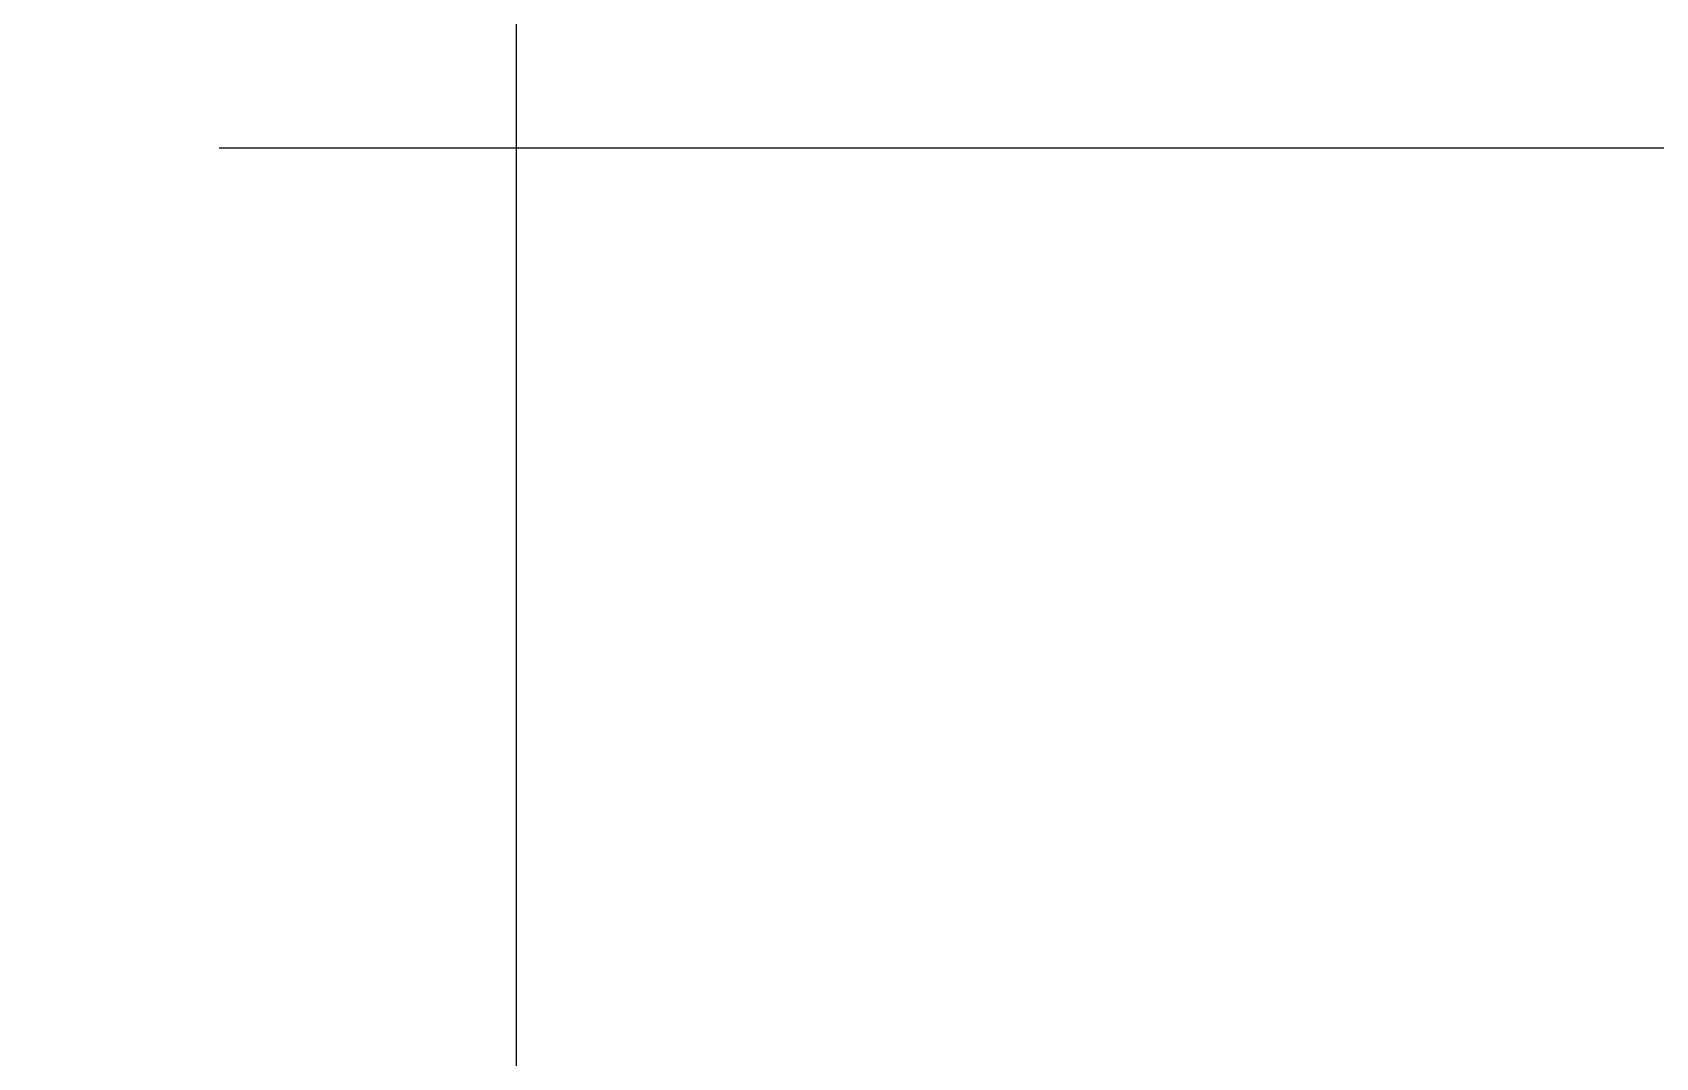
# Model space of a CAD drawing. Header units: inches. Extents: x 0 to 1813292486, y 0 to 3473589894.
# Drawn here: x 600633857 to 600634960, y 3473200600 to 3473201296 of the extents above; entities that cross this region are included whole.
import ezdxf

# ---------------------------------------------------------------- set-up
doc = ezdxf.new("R2010")
doc.units = ezdxf.units.IN
doc.header["$LTSCALE"] = 1000
doc.header["$MEASUREMENT"] = 0
doc.linetypes.add('AX-MALL-GIRD-200$0$DOTE', pattern=[2.42, 2, -0.2, 0.02, -0.2])
for name, color, linetype in [('A-Anno-Note', 241, 'Continuous'), ('AX-MALL-DIM-P02$0$A-Detl-Thin', 131, 'Continuous'), ('AX-MALL-GIRD-200$0$A-Grid', 222, 'AX-MALL-GIRD-200$0$DOTE'), ('AX-MALL-P02-200$0$A-Anno-Note', 241, 'Continuous'), ('AX-MALL-WALL-P02$0$A-Anno-Note', 241, 'Continuous'), ('AX-MALL-WALL-P02-QT$0$A-Detl-Patt', 8, 'Continuous'), ('AX-MALL-WALL-P02-QT$0$A-Detl-Thin', 131, 'Continuous'), ('AX-MALL-WALL-P02-QT$0$A-Wind', 4, 'Continuous'), ('AX-MALL-ZTKD-P02$0$A-Anno-Note', 241, 'Continuous')]:
    doc.layers.add(name, color=color, linetype=linetype)

# ---------------------------------------------------------------- blocks, each defined once
blk = doc.blocks.new('AX-MALL-GIRD-200')
at = {"layer": 'AX-MALL-GIRD-200$0$A-Grid'}
for p, q in [((600427280, 3473034819.5), (600466009.5, 3473138783.2)), ((600214611.2, 3473123083.7), (600572507.2, 3472989756.9))]:
    blk.add_line(p, q, dxfattribs=at)
blk = doc.blocks.new('AX-MALL-WALL-P02-QT$0$tj')
at = {"layer": 'AX-MALL-WALL-P02-QT$0$A-Detl-Patt'}
h = blk.add_hatch(dxfattribs=at)
h.set_pattern_fill('STEEL', color=256, scale=100, angle=50.4318)
h.set_pattern_definition([(75, (-14278.2, 156289.83), (-153.340725, 41.087523), []), (75, (-14317.88, 156358.57), (-153.340725, 41.087523), [])])
edge = h.paths.add_edge_path()
edge.add_arc((274303, 370915.4), 354853.2, 270.960109, 275.951313)
edge.add_line((311095.3, 17974.7), (323404.3, 17664.9))
edge.add_arc((337498.6, -5423), 27050, 84.42965, 121.40246, ccw=False)
edge.add_line((340124.3, 21499.2), (352435.6, 23411.5))
edge.add_line((352435.6, 23411.5), (352460.3, 23263.6))
edge.add_arc((262949, 558936.3), 543100, 279.486523, 288.50533)
edge.add_line((435325, 43917.8), (435185.9, 44187.6))
edge.add_arc((262949, 558936.3), 542800, 279.518166, 288.500444, ccw=False)
edge.add_line((352706.5, 23609), (352681.7, 23756.9))
edge.add_line((352681.7, 23756.9), (340117.8, 21803.8))
edge.add_arc((337510.1, -5455), 27383.3, 84.53553, 121.20268)
edge.add_line((323323.7, 17967), (311085.8, 18275))
edge.add_arc((274273.8, 371474.5), 355112.7, 270.964111, 275.950126, ccw=False)
edge.add_line((280249, 16412.1), (280249, 16112))
blk = doc.blocks.new('AX-MALL-WALL-P02-QT')
at = {"layer": 'AX-MALL-WALL-P02-QT$0$A-Detl-Thin', "rotation": 339.5681613091762}
blk.add_blockref('AX-MALL-WALL-P02-QT$0$tj', (600144118.7, 3473128496.3), dxfattribs=at)
at = {"layer": 'AX-MALL-WALL-P02-QT$0$A-Wind'}
blk.add_blockref('AX-MALL-GIRD-200', (0, 0), dxfattribs=at)
blk = doc.blocks.new('AX-MALL-WALL-P02')
at = {"layer": 'AX-MALL-WALL-P02$0$A-Anno-Note'}
blk.add_blockref('AX-MALL-WALL-P02-QT', (0, 0), dxfattribs=at)
blk = doc.blocks.new('AX-MALL-ZTKD-P02')
at = {"layer": 'AX-MALL-ZTKD-P02$0$A-Anno-Note'}
blk.add_blockref('AX-MALL-GIRD-200', (0, 0), dxfattribs=at)
blk = doc.blocks.new('AX-MALL-DIM-P02')
at = {"layer": 'AX-MALL-DIM-P02$0$A-Detl-Thin'}
blk.add_blockref('AX-MALL-ZTKD-P02', (0, 0), dxfattribs=at)
blk = doc.blocks.new('AX-MALL-P02-200')
at = {"layer": 'AX-MALL-P02-200$0$A-Anno-Note'}
blk.add_blockref('AX-MALL-WALL-P02', (0, 0), dxfattribs=at)
blk.add_blockref('AX-MALL-DIM-P02', (0, 0), dxfattribs=at)

msp = doc.modelspace()

# ---------------------------------------------------------------- block references
at = {"layer": 'A-Anno-Note', "rotation": 20.43183869077545}
msp.add_blockref('AX-MALL-P02-200', (1250392458.5, 9048125.7), dxfattribs=at)

doc.saveas('drawing.dxf')
